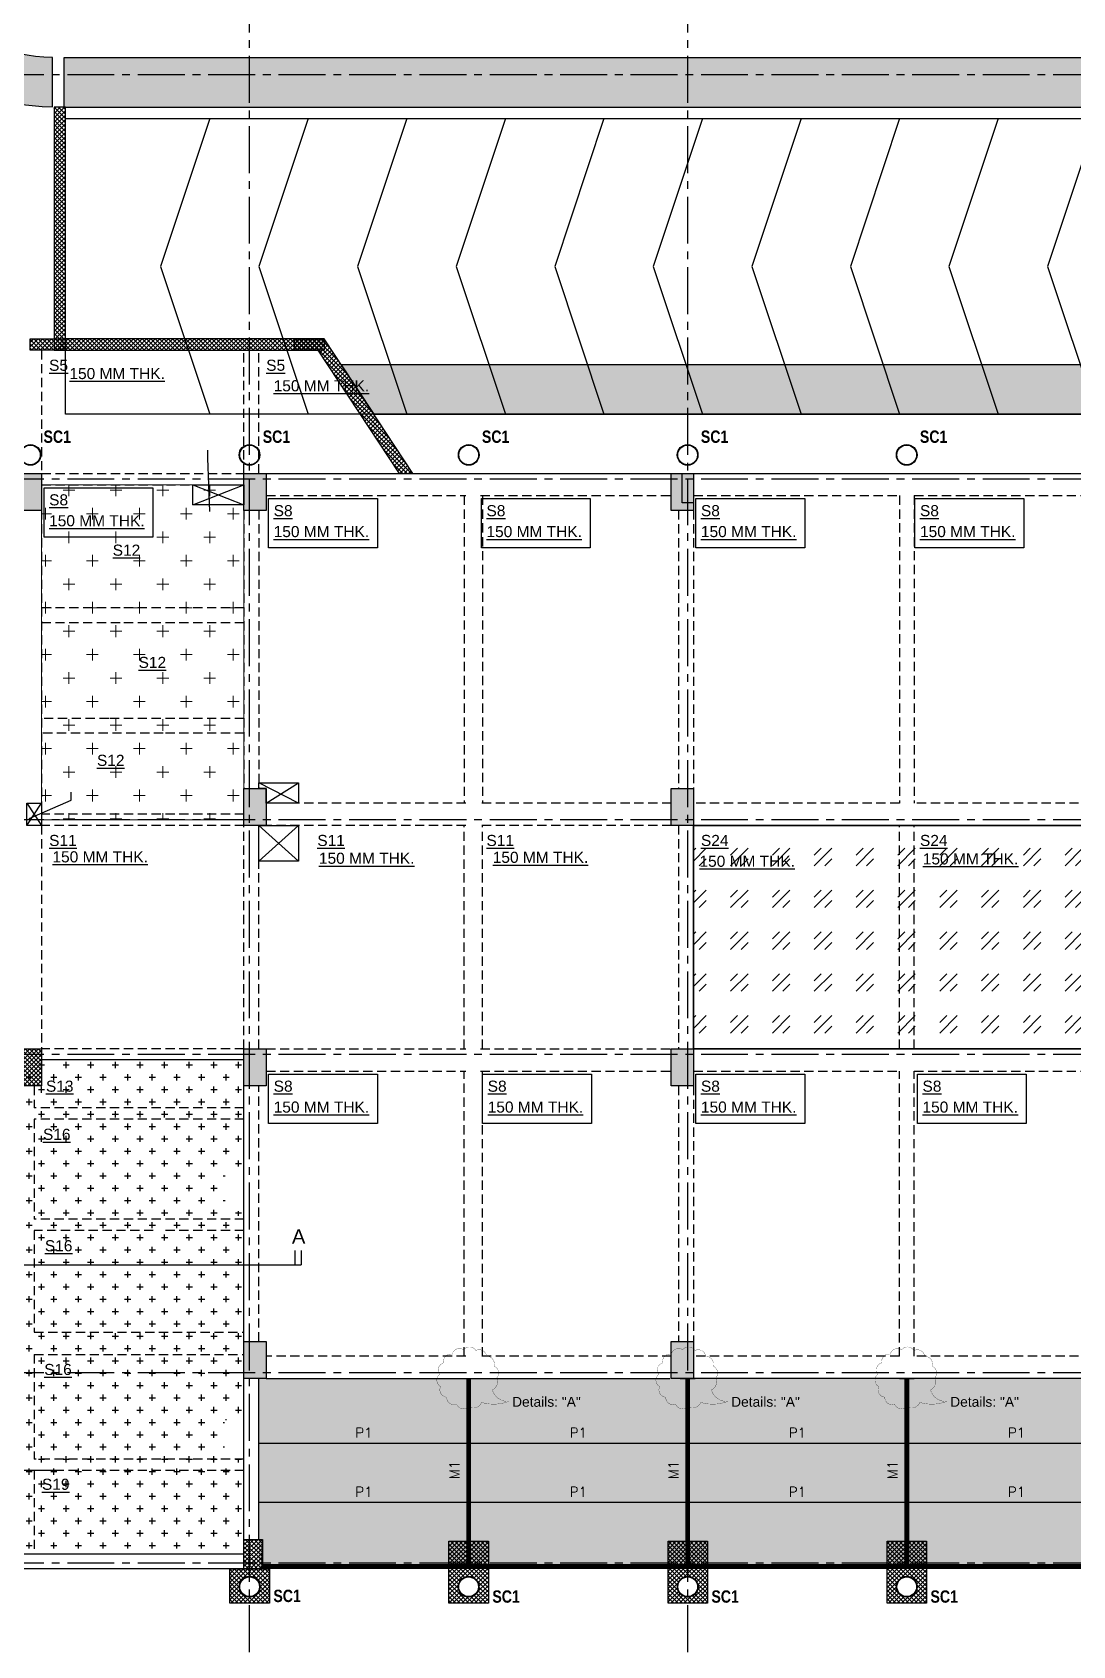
# Model space of a CAD drawing. Header units: millimetres. Extents: x 149548 to 2069915, y -1587483 to -1219800.
# Drawn here: x 1952506 to 1973619, y -1524793 to -1492061 of the extents above; entities that cross this region are included whole.
import ezdxf

# ---------------------------------------------------------------- set-up
doc = ezdxf.new("R2010")
doc.units = ezdxf.units.MM
doc.header["$MEASUREMENT"] = 0
for name, pattern in [('ACAD_ISO02W100', [15, 12, -3]), ('CENTER2', [28.575000000000003, 19.05, -3.175, 3.175, -3.175]), ('CONTINOUS', [0]), ('HIDDEN', [0.375, 0.25, -0.125])]:
    doc.linetypes.add(name, pattern=pattern)
for name, color, linetype in [('BEAM-230X450', 31, 'Continuous'), ('BEAM-230X600', 150, 'Continuous'), ('BEAM-300X1075', 211, 'Continuous'), ('BEAM-300X450', 6, 'Continuous'), ('BEAM-300X600', 4, 'Continuous'), ('BEAM-450X600', 22, 'Continuous'), ('BEAM-450X750', 134, 'Continuous'), ('COL.NO.', 6, 'Continuous'), ('Columns', 90, 'Continuous'), ('Gabion Wall', 7, 'Continuous'), ('Hatch', 8, 'Continuous'), ('RAMP', 7, 'Continuous'), ('S-STRU. CUTOUT', 3, 'Continuous'), ('SHED', 7, 'Continuous'), ('SLAB NO.', 4, 'Continuous'), ('Steel Col', 2, 'Continuous'), ('STR.COLUMN', 1, 'Continuous'), ('Text', 7, 'Continuous')]:
    doc.layers.add(name, color=color, linetype=linetype)
for name, color, linetype, lineweight in [('BRICK WALL_MOFA', 8, 'Continuous', 30), ('CENTER_LINE', 8, 'CENTER2', 25), ('DIMENSION_MOFA', 62, 'HIDDEN', 15), ('GRID', 252, 'ACAD_ISO02W100', 9), ('Marking', 3, 'Continuous', 5), ('PL-300MM SUNK', 171, 'Continuous', 18), ('PLATE', 63, 'Continuous', 13)]:
    doc.layers.add(name, color=color, linetype=linetype, lineweight=lineweight)
doc.styles.add('AR', font='', dxfattribs={"width": 0.8})
doc.styles.add('arial', font='arial.ttf')
doc.styles.add('DEEPAK', font='arial.ttf')
doc.styles.add('G3-TEXT', font='ARIALNB.TTF', dxfattribs={"height": 3})
doc.styles.add('ROMANS', font='romans.shx')
doc.styles.add('style1', font='arial.ttf')
doc.styles.get('AR').set_extended_font_data('Arial Unicode MS')
doc.dimstyles.new('100', dxfattribs={"dimtxt": 180, "dimasz": 80, "dimexe": 0.18, "dimexo": 0.0625, "dimgap": 1, "dimtad": 1, "dimdec": 0, "dimzin": 0, "dimdsep": 46, "dimtxsty": 'AR', "dimblk": 'DOT', "dimcen": 0.09, "dimse1": 1, "dimse2": 1, "dimclrd": 50, "dimclrt": 256, "dimadec": 0, "dimazin": 0, "dimtfac": 1, "dimtdec": 0, "dimtix": 1, "dimtofl": 0, "dimtmove": 2, "dimatfit": 0, "dimfxl": 1, "dimtolj": 1, "dimtzin": 0, "dimlwd": -1, "dimarcsym": 0})
pattern_1 = [(45, (-1689900.164213894, 1171002.453607241), (-44.19417382415923, 44.19417382415923), []), (135, (-1689900.164213894, 1171002.453607241), (-44.19417382415922, -44.19417382415921), [])]
pattern_2 = [(45, (0, 0), (-44.19417382415922, 44.19417382415922), []), (135, (0, 0), (-44.19417382415922, -44.19417382415921), [])]

# ---------------------------------------------------------------- blocks, each defined once
blk = doc.blocks.new('FIRST FLOOR COLUMNS')
at = {"layer": 'CENTER_LINE', "ltscale": 50}
for p, q in [((29334.99999999907, -29628.41959255561), (29334.99999999907, 16037.95197814051)), ((38225, -29628.41959255561), (38225, 16037.95197814051)), ((68022.25780571625, 8084.999999998137), (-4699.232308062725, 8084.999999998137)), ((68022.25780571625, -115), (-4699.232308062259, -115)), ((68022.25780571625, -7025), (-4699.232308062259, -7025)), ((68022.25780571764, -11790), (-4699.232308060862, -11790)), ((68022.25780571625, -18245.0000000596), (-4699.232308062259, -18245.0000000596)), ((25354.42047252506, -20230), (-4699.232308062259, -20230)), ((68022.25780571625, -22110), (-4699.232308062259, -22110))]:
    blk.add_line(p, q, dxfattribs=at)
blk = doc.blocks.new('RAMP')
at = {"layer": 'RAMP', "color": 8}
blk.add_lwpolyline([(1949009.230167201, -1591898.539463899), (1991379.230166772, -1591898.539463899), (1991379.230166772, -1597898.215092745), (1949009.230167201, -1597898.215092745)], close=True, dxfattribs=at)
for points in [[(1951939.036826315, -1591897.931276095), (1950938.921537201, -1594897.853721757), (1951938.752191538, -1597897.769092678)], [(1953939.036825903, -1591897.971821949), (1952938.92153679, -1594897.894267612), (1953938.752191126, -1597897.809638533)], [(1955939.036825491, -1591898.012367804), (1954938.921536378, -1594897.934813467), (1955938.752190715, -1597897.850184388)], [(1957939.03682508, -1591898.052913657), (1956938.921535966, -1594897.97535932), (1957938.752190303, -1597897.890730241)], [(1959939.03682467, -1591898.093459511), (1958938.921535557, -1594898.015905173), (1959938.752189893, -1597897.931276094)], [(1961939.036824258, -1591898.134005364), (1960938.921535145, -1594898.056451027), (1961938.752189482, -1597897.971821948)], [(1963939.036823847, -1591898.174551217), (1962938.921534733, -1594898.09699688), (1963938.75218907, -1597898.012367801)], [(1965939.036823437, -1591898.215097071), (1964938.921534324, -1594898.137542734), (1965938.75218866, -1597898.052913655)], [(1967939.036823025, -1591898.255642925), (1966938.921533912, -1594898.178088588), (1967938.752188249, -1597898.093459509)], [(1969939.036822614, -1591898.296188779), (1968938.9215335, -1594898.218634441), (1969938.752187837, -1597898.134005362)], [(1971939.036822204, -1591898.336734632), (1970938.921533091, -1594898.259180294), (1971938.752187427, -1597898.174551215)], [(1973939.036821792, -1591898.377280486), (1972938.921532679, -1594898.299726149), (1973938.752187015, -1597898.21509707)], [(1975939.03682138, -1591898.417826339), (1974938.921532267, -1594898.340272002), (1975938.752186604, -1597898.255642923)], [(1977939.036820971, -1591898.458372193), (1976938.921531857, -1594898.380817856), (1977938.752186194, -1597898.296188777)], [(1979939.036820559, -1591898.498918047), (1978938.921531446, -1594898.421363709), (1979938.752185782, -1597898.33673463)], [(1981939.158474877, -1591898.174551217), (1980939.043185764, -1594898.09699688), (1981938.8738401, -1597898.012367801)], [(1983939.158474467, -1591898.215097071), (1982939.043185354, -1594898.137542734), (1983938.87383969, -1597898.052913655)], [(1985939.036819324, -1591898.620555609), (1984938.921530211, -1594898.543001272), (1985938.752184547, -1597898.458372193)], [(1987939.036818912, -1591898.661101463), (1986938.921529799, -1594898.583547126), (1987938.752184136, -1597898.498918046)], [(1989939.036818503, -1591898.701647316), (1988938.921529389, -1594898.624092978), (1989938.752183726, -1597898.539463899)]]:
    blk.add_lwpolyline(points, dxfattribs=at)
blk = doc.blocks.new('zw$7C89')
at = {"layer": 'Gabion Wall'}
h = blk.add_hatch(dxfattribs=at)
h.set_pattern_fill('ANSI36', color=256, scale=1000)
h.set_pattern_definition([(45, (-1922817.541582066, 1391663.806724625), (66.29126073623883, 243.0679560328757), [312.5000000000002, -62.50000000000006, 0, -62.50000000000006])])
edge = h.paths.add_edge_path()
edge.add_line((25249.99999999977, 349.7222180878744), (25249.99999999977, 349.7222180881072))
edge.add_arc((25471.55985363177, 5545.000000003492), 5200.000000000409, 207.9869821654836, 267.5580214216909, ccw=False)
edge.add_arc((14594.9999999993, -235.0000000006985), 7116.978292165735, 27.98698218263019, 89.99999999999707)
edge.add_line((14594.99999999977, 6881.978292165091), (2134.29448936251, 6881.462687988998))
edge.add_arc((2290.579929145519, -496.5171069183853), 7379.634882075752, 91.21349710835207, 136.4530565366072)
edge.add_arc((2177.855178702157, -234.612213262124), 7118.37564225969, 137.3559478840284, 234.8486355733484)
edge.add_line((-1920.46755382535, -6054.837515118066), (-1920.46755382535, -6284.999999998836))
edge.add_line((-1920.46755382535, -6284.999999998836), (-414.576280458132, -6284.999999998836))
edge.add_line((-414.5762804581318, -6284.999999998836), (-414.5762804581318, -5776.285405348288))
edge.add_arc((2175.747773891315, -234.8375151201617), 6116.978292151781, 137.2921275342018, 244.94648078118792, ccw=False)
edge.add_arc((2290.361020778771, -496.6030255814549), 6379.773404745865, 91.02937960220282, 136.2627479321136, ccw=False)
edge.add_line((2175.747773909243, 5882.14077704493), (14594.9999999993, 5881.978292165091))
edge.add_arc((14594.9999999993, -235.0000000006985), 6116.978292165786, 27.986982175391176, 90, ccw=False)
edge.add_arc((25471.55985362688, 5544.999999996042), 6199.999999992797, 207.9869821753515, 267.9520729151496)
edge.add_line((25249.99999999977, -651.0399636558723), (25249.99999999977, 349.7222180878744))
h = blk.add_hatch(dxfattribs=at)
h.set_pattern_fill('ANSI36', color=256, scale=1000)
h.set_pattern_definition([(45, (-1922817.541582065, 1392893.806724626), (66.29126073623884, 243.0679560328758), [312.5000000000002, -62.50000000000006, 0, -62.50000000000006])])
h.paths.add_polyline_path([(67881.91038253531, 345.000000001397), (25480.0000000007, 345.000000002794), (25480.0000000007, -654.9999999967404), (67881.91038253531, -654.9999999983702)])
blk.add_lwpolyline([(25249.99999999977, 349.7222180878744), (25249.99999999977, 349.7222180881072, -0.2659441197293039), (20879.67782684742, 3104.791104826611, 0.2773857144653457), (14594.99999999977, 6881.978292165091), (2134.29448936251, 6881.462687988998, 0.1999992264416598), (-3058.254309496377, 4587.672433242435, 0.4530556497696951), (-1920.46755382535, -6054.837515118066), (-1920.46755382535, -6284.999999998836), (-414.5762804581318, -6284.999999998836), (-414.5762804581318, -5776.285405348288, -0.507627193355193), (-2319.138832165161, 3914.068102672463, -0.1999711322886869), (2175.747773909243, 5882.14077704493), (14594.9999999993, 5881.978292165091, -0.2773857144993754), (19996.62359143049, 2635.520162499743, 0.2677859425988435), (25249.99999999977, -651.0399636558723)], format="xyb", close=True, dxfattribs=at)
blk.add_lwpolyline([(67881.91038253531, 345.0000000016298), (25480.0000000007, 345.000000002794), (25480.0000000007, -654.999999997206), (67881.91038253531, -654.999999997206)], close=True, dxfattribs=at)
blk = doc.blocks.new('_Dot')
at = {"linetype": 'ByBlock', "lineweight": -2}
blk.add_line((-0.5, 0), (-1, 0), dxfattribs=at)
at = {"linetype": 'ByBlock', "const_width": 0.5}
blk.add_lwpolyline([(-0.25, 0, 1), (0.25, 0, 1)], format="xyb", close=True, dxfattribs=at)
blk = doc.blocks.new('ARCH COL')
at = {"layer": 'STR.COLUMN'}
h = blk.add_hatch(dxfattribs=at)
h.set_pattern_fill('ANSI37', color=8, scale=500)
h.set_pattern_definition([(45, (-1685803.772643906, 1176790.472465241), (-44.19417382415923, 44.19417382415923), []), (135, (-1685803.772643906, 1176790.472465241), (-44.19417382415922, -44.19417382415921), [])])
h.paths.add_polyline_path([(265446.2235220182, 2.328306436538696e-10), (263646.2235220184, 2730), (258397.3773681719, 2730), (258397.3773681719, 7430), (258167.3773681722, 7430), (258167.3773681722, 2500), (263522.3773681719, 2500), (265170.729016524, 0)])
at = {"layer": 'STR.COLUMN', "transparency": 33554687}
h = blk.add_hatch(dxfattribs=at)
h.set_pattern_fill('ANSI37', color=8, scale=500)
h.set_pattern_definition(pattern_1)
h.paths.add_polyline_path([(258397.3773681719, 2730), (257686.2354234746, 2730), (257686.2354234746, 2500), (258397.3773681719, 2500)])
h = blk.add_hatch(dxfattribs=at)
h.set_pattern_fill('ANSI37', color=8, scale=500)
h.set_pattern_definition(pattern_1)
h.paths.add_polyline_path([(263646.2235220184, 2730), (263046.2235220184, 2730), (263046.2235220184, 2500), (263646.2235220184, 2500)])
h = blk.add_hatch(color=256, dxfattribs=at)
h.dxf.hatch_style = 1
h.paths.add_polyline_path([(257466.2354234746, -750.0000000002328), (257915.5776650994, -749.3517195954919), (257915.5776650994, 0.6482804045081139), (257466.2354234746, 0)])
h = blk.add_hatch(color=256, dxfattribs=at)
h.dxf.hatch_style = 1
h.paths.add_polyline_path([(262022.3773681717, 0), (262472.3773681717, -2.328306436538696e-10), (262472.3773681717, -750.0000000002328), (262022.3773681717, -750.0000000002328)])
h = blk.add_hatch(color=256, dxfattribs=at)
h.dxf.hatch_style = 1
h.paths.add_polyline_path([(270692.3773681722, 0), (271142.3773681722, 0), (271142.3773681722, -750.0000000002328), (270692.3773681722, -750)])
h = blk.add_hatch(color=256, dxfattribs=at)
h.dxf.hatch_style = 1
h.paths.add_polyline_path([(270912.3773681722, 0), (270912.3773681722, -600), (271142.3773681722, -600), (271142.3773681722, 0)])
h = blk.add_hatch(color=256, dxfattribs=at)
h.dxf.hatch_style = 1
h.paths.add_polyline_path([(262022.3773681722, -7140), (262022.3773681722, -6390), (262472.3773681722, -6390), (262472.3773681722, -7140)])
h = blk.add_hatch(color=256, dxfattribs=at)
h.dxf.hatch_style = 1
h.paths.add_polyline_path([(270692.3773681722, -7140.000000000233), (270692.3773681722, -6390.000000000233), (271142.3773681722, -6390.000000000233), (271142.3773681722, -7140.000000000233)])
h = blk.add_hatch(dxfattribs=at)
h.set_pattern_fill('ANSI37', color=8, scale=500)
h.set_pattern_definition(pattern_1)
h.paths.add_polyline_path([(257466.2281060081, -12425), (257916.2281060081, -12425), (257916.2281060081, -11675), (257466.2281060081, -11675)])
h = blk.add_hatch(color=256, dxfattribs=at)
h.dxf.hatch_style = 1
h.paths.add_polyline_path([(262022.3773681722, -12425), (262472.3773681722, -12425), (262472.3773681722, -11675), (262022.3773681722, -11675)])
h = blk.add_hatch(color=256, dxfattribs=at)
h.dxf.hatch_style = 1
h.paths.add_polyline_path([(270692.3773681722, -12425), (271142.3773681722, -12425), (271142.3773681722, -11675), (270692.3773681722, -11675)])
h = blk.add_hatch(color=256, dxfattribs=at)
h.dxf.hatch_style = 1
h.paths.add_polyline_path([(262022.3773681722, -18360.000000061), (262472.3773681722, -18360.000000061), (262472.3773681722, -17610.000000061), (262022.3773681722, -17610.000000061)])
h = blk.add_hatch(color=256, dxfattribs=at)
h.dxf.hatch_style = 1
h.paths.add_polyline_path([(270692.3773681722, -18360.000000061), (271142.3773681722, -18360.000000061), (271142.3773681722, -17610.000000061), (270692.3773681722, -17610.000000061)])
h = blk.add_hatch(dxfattribs=at)
h.set_pattern_fill('ANSI37', color=8, scale=500)
h.set_pattern_definition(pattern_1)
h.paths.add_polyline_path([(262022.3773681708, -21625), (262397.3773681708, -21625), (262397.3773681708, -22225), (262022.3773681708, -22225)])
at = {"layer": 'STR.COLUMN', "color": 5}
for points in [[(265446.2235220182, 2.328306436538696e-10), (263646.2235220184, 2730), (258397.3773681719, 2730), (258397.3773681719, 7430), (258167.3773681722, 7430), (258167.3773681722, 2500), (263522.3773681719, 2500), (265170.729016524, 0)], [(258397.3773681719, 2730), (258397.3773681719, 2500), (257686.2354234746, 2500), (257686.2354234746, 2730)], [(263646.2235220184, 2730), (263646.2235220184, 2500), (263046.2235220184, 2500), (263046.2235220184, 2730)], [(270912.3773681722, 0), (271142.3773681722, 0), (271142.3773681722, -600), (270912.3773681722, -600)]]:
    blk.add_lwpolyline(points, close=True, dxfattribs=at)
for points in [[(257466.2354234746, 0), (257916.2354234746, -2.328306436538696e-10), (257916.2354234746, -750.0000000002328), (257466.2354234746, -750.0000000002328), (257466.2354234746, 0)], [(262022.3773681717, 0), (262472.3773681717, -2.328306436538696e-10), (262472.3773681717, -750.0000000002328), (262022.3773681717, -750.0000000002328), (262022.3773681717, 0)], [(270692.3773681722, 0), (271142.3773681722, 0), (271142.3773681722, -750.0000000002328), (270692.3773681722, -750), (270692.3773681722, 0)], [(262022.3773681722, -6390), (262472.3773681722, -6390), (262472.3773681722, -7140), (262022.3773681722, -7140), (262022.3773681722, -6390)], [(270692.3773681722, -6390.000000000233), (271142.3773681722, -6390.000000000233), (271142.3773681722, -7140.000000000233), (270692.3773681722, -7140.000000000233), (270692.3773681722, -6390.000000000233)], [(257616.2948618773, -7139.999999999767), (257616.2948618773, -6689.999999999767), (257916.2354234748, -6689.999999999767), (257916.2354234748, -7139.999999999767), (257616.2948618773, -7139.999999999767)], [(257616.2948618773, -7139.999999999767), (257916.2354234746, -6689.999999999767)], [(257616.2948618773, -6689.999999999767), (257916.2354234748, -7139.999999999767)], [(257466.2281060081, -11675), (257916.2281060081, -11675), (257916.2281060081, -12425), (257466.2281060081, -12425), (257466.2281060081, -11675)], [(262022.3773681722, -11675), (262472.3773681722, -11675), (262472.3773681722, -12425), (262022.3773681722, -12425), (262022.3773681722, -11675)], [(270692.3773681722, -11675), (271142.3773681722, -11675), (271142.3773681722, -12425), (270692.3773681722, -12425), (270692.3773681722, -11675)], [(262022.3773681722, -17610.000000061), (262472.3773681722, -17610.000000061), (262472.3773681722, -18360.000000061), (262022.3773681722, -18360.000000061), (262022.3773681722, -17610.000000061)], [(270692.3773681722, -17610.000000061), (271142.3773681722, -17610.000000061), (271142.3773681722, -18360.000000061), (270692.3773681722, -18360.000000061), (270692.3773681722, -17610.000000061)], [(262022.3773681708, -21625), (262397.3773681708, -21625), (262397.3773681708, -22225), (262022.3773681708, -22225), (262022.3773681708, -21625)]]:
    blk.add_lwpolyline(points, dxfattribs=at)
blk = doc.blocks.new('300X450X10mm THK. Plate')
at = {"layer": 'PLATE', "ltscale": 1000}
h = blk.add_hatch(color=8, dxfattribs=at)
h.dxf.hatch_style = 1
h.paths.add_polyline_path([(1986507.866511262, -1525737.698848172), (1986807.866511262, -1525737.698848172), (1986807.866511262, -1525727.698848172), (1986507.866511262, -1525727.698848172)])
blk.add_lwpolyline([(1986507.866511262, -1525737.698848172), (1986807.866511262, -1525737.698848172), (1986807.866511262, -1525727.698848172), (1986507.866511262, -1525727.698848172)], close=True, dxfattribs=at)
blk = doc.blocks.new('Steel Col')
at = {"layer": 'Steel Col', "color": 2}
for radius in [210, 200]:
    blk.add_circle((1997102.074790691, -1500610.347027284), radius, dxfattribs=at)

msp = doc.modelspace()

# ---------------------------------------------------------------- hatches: boundary and pattern name
at = {"layer": 'Gabion Wall', "transparency": 33554559}
h = msp.add_hatch(dxfattribs=at)
h.set_pattern_fill('ANSI36', color=8, scale=1000)
h.set_pattern_definition([(45, (4879.533208573237, -101261.5403026629), (66.29126073623883, 243.0679560328757), [312.5, -62.5, 0, -62.5])])
h.paths.add_polyline_path([(1995317.074790675, -1498810.330276934), (1958775.360449748, -1498810.330276934), (1959434.712153276, -1499810.347027286), (1995317.074790675, -1499810.330276934)])
at = {"layer": 'Hatch'}
h = msp.add_hatch(dxfattribs=at)
h.set_pattern_fill('GOST_GLASS', color=256, scale=50)
h.set_pattern_definition([(45, (4879.533208573237, -101261.5403026629), (848.5281374238572, 0), [500, -700]), (45, (5091.665208573237, -101261.5403026629), (848.5281374238572, 0), [200, -1000]), (45, (4879.533208573237, -101049.4083026629), (848.5281374238572, 0), [200, -1000])])
h.paths.add_polyline_path([(1983140.757447241, -1511167.847049203), (1983140.757447241, -1512127.170377315), (1983472.074790636, -1512127.170377315), (1983472.074790636, -1511167.847049203)])
h.paths.add_polyline_path([(1983472.074790639, -1508875.347027286), (1983472.074790639, -1508150.347027286), (1982742.074790639, -1508150.347027286), (1982742.074790639, -1508875.347027286)])
h.paths.add_polyline_path([(1988272.074790639, -1503470.366925873), (1988272.074790639, -1507920.347027286), (1983472.076937736, -1507923.557335395), (1983472.074790641, -1518920.347022664), (1974889.578889197, -1518920.347022664), (1974889.578889197, -1512685.34702819), (1965922.074790639, -1512685.347027286), (1965922.074790639, -1508150.34702819), (1974889.578889197, -1508150.347027286), (1974889.578889197, -1501460.347027286), (1983472.074790639, -1501460.347027286), (1983472.066458107, -1503470.347027255)])
h = msp.add_hatch(dxfattribs=at)
h.set_pattern_fill('CROSS', color=256, scale=1000)
h.set_pattern_definition([(0, (4879.533208573237, -101261.5403026629), (250, 250), [125, -375]), (90, (4942.033208573237, -101324.0403026629), (-250, 250), [125, -375])])
h.paths.add_polyline_path([(1956420.116341664, -1515113.466321485), (1956420.116341664, -1515976.116615559), (1956774.351059177, -1515976.116615559), (1956774.351059177, -1515113.466321485)], flags=16)
edge = h.paths.add_edge_path()
edge.add_line((1956802.074790639, -1521005.319372249), (1956405.938701987, -1521005.319372249))
edge.add_line((1956405.938701987, -1521005.319372249), (1956405.938701987, -1520213.758537831))
edge.add_line((1956405.938701987, -1520213.758537831), (1956802.074790639, -1520213.758537831))
edge.add_line((1956802.074790638, -1520018.544865128), (1956802.074790639, -1512905.347027286))
edge.add_line((1956802.074790639, -1512905.347027286), (1948142.074790639, -1512905.347027286))
edge.add_line((1948142.074790639, -1512905.347027286), (1948142.074790639, -1513840.435993622))
edge.add_line((1948142.074790639, -1513840.435993622), (1949872.073966298, -1513840.435866881))
edge.add_line((1949872.073966298, -1513840.435866881), (1949872.076902834, -1520985.346898383))
edge.add_line((1949872.076902834, -1520985.346898383), (1948142.075149169, -1520985.347137177))
edge.add_line((1948142.075149169, -1520985.347137177), (1948142.074790639, -1522935.347027221))
edge.add_line((1948142.074790639, -1522935.347027221), (1956802.074790638, -1522935.347027221))
edge.add_line((1956802.074790638, -1522935.347027221), (1956802.074790639, -1521005.319372249))
at = {"layer": 'Hatch', "transparency": 33554495}
h = msp.add_hatch(dxfattribs=at)
h.set_pattern_fill('DELTA', color=256, scale=100)
h.set_pattern_definition([(30, (0, 0), (1.353316569918661e-07, 599.9999997655988), [200, -400]), (30, (-173.205081, 300), (1.353316569918661e-07, 599.9999997655988), [200, -400]), (90, (0, 400), (-519.615242, 300.0000000000001), [200, -400]), (90, (346.410162, 400), (-519.615242, 300.0000000000001), [200, -400]), (150, (0, 0), (-519.6152421353315, -299.9999997655988), [200, -400]), (150, (-173.205081, 300), (-519.6152421353315, -299.9999997655988), [200, -400])])
h.paths.add_polyline_path([(1957102.074790639, -1519370.347027347), (1988352.074695909, -1519370.357117232), (1988352.074695909, -1523235.357116597), (1957102.074790639, -1523235.347026711)])
at = {"layer": 'Hatch', "ltscale": 2, "transparency": 33554559}
h = msp.add_hatch(dxfattribs=at)
h.set_pattern_fill('ANSI37', color=252, scale=500, style=0)
h.set_pattern_definition(pattern_2)
edge = h.paths.add_edge_path(flags=16)
edge.add_arc((1961360.662198376, -1523597.235765693), 210, 0, 360, ccw=False)
h.paths.add_polyline_path([(1960960.66030572, -1522672.847027288), (1961760.66030572, -1522672.847027288), (1961760.660206771, -1523932.847027288), (1960960.660206771, -1523932.847027288)])
h = msp.add_hatch(dxfattribs=at)
h.set_pattern_fill('ANSI37', color=252, scale=500, style=0)
h.set_pattern_definition(pattern_2)
edge = h.paths.add_edge_path()
edge.add_arc((1965805.844703276, -1523597.235765693), 210, 0, 360, ccw=False)
h.paths.add_polyline_path([(1965407.077827601, -1522672.847027288), (1966207.077827601, -1522672.847027288), (1966207.077827601, -1523932.847027288), (1965407.077827601, -1523932.847027288)])
h = msp.add_hatch(dxfattribs=at)
h.set_pattern_fill('ANSI37', color=252, scale=500, style=0)
h.set_pattern_definition(pattern_2)
edge = h.paths.add_edge_path()
edge.add_arc((1970251.027208176, -1523597.235765693), 210, 0, 360, ccw=False)
h.paths.add_polyline_path([(1969851.02521657, -1522672.847027288), (1970651.02521657, -1522672.847027288), (1970651.02521657, -1523932.847027288), (1969851.02521657, -1523932.847027288)])
h = msp.add_hatch(dxfattribs=at)
h.set_pattern_fill('ANSI37', color=252, scale=500, style=0)
h.set_pattern_definition(pattern_2)
edge = h.paths.add_edge_path()
edge.add_arc((1956917.07782294, -1523597.235765693), 210, 0, 360, ccw=False)
h.paths.add_polyline_path([(1956517.0778276, -1523235.347027227), (1957317.0778276, -1523235.347027227), (1957317.0778276, -1523932.847027288), (1956517.0778276, -1523932.847027288)])
at = {"layer": 'PL-300MM SUNK'}
h = msp.add_hatch(dxfattribs=at)
h.set_pattern_fill('CROSS', color=256, scale=75)
h.set_pattern_definition([(0, (2011233.146507739, -1504211.427283522), (476.25, 476.25), [238.125, -714.375]), (90, (2011352.209007739, -1504330.489783522), (-476.25, 476.25), [238.125, -714.375])])
h.paths.add_polyline_path([(1956802.074790639, -1501240.347027286), (1952695.932845942, -1501240.347027285), (1952695.932845942, -1503922.799324055), (1952695.932823782, -1503922.799324055), (1952695.932868102, -1508035.347041241), (1956802.074747962, -1508035.346654244)])

# ---------------------------------------------------------------- linework, layer by layer
at = {"layer": 'BEAM-230X450', "linetype": 'HIDDEN', "ltscale": 750}
for p, q in [((1956802.074790639, -1513881.796135131), (1952545.992284345, -1513881.796135131)), ((1956802.074790639, -1514111.796135131), (1952545.992284345, -1514111.796135131)), ((1956802.074790639, -1516141.954124544), (1952545.992284345, -1516141.954124544)), ((1954962.074790639, -1516371.954124544), (1952545.992284345, -1516371.954124544)), ((1956802.074790639, -1516371.954124544), (1955192.074790639, -1516371.954124544)), ((1956802.074790639, -1521005.319372249), (1952545.992284345, -1521005.319372249)), ((1956802.074790638, -1521235.319372249), (1952545.992284345, -1521235.319372249))]:
    msp.add_line(p, q, dxfattribs=at)
at = {"layer": 'BEAM-230X600', "linetype": 'HIDDEN', "ltscale": 750}
for p, q in [((1952695.932845942, -1498510.347027286), (1952695.932845942, -1501010.347027286)), ((1952695.932845942, -1501010.347027286), (1956802.074790639, -1501010.347027286)), ((1952695.932845942, -1501240.347027286), (1956802.074790639, -1501240.347027286)), ((1956802.074790639, -1507920.347027286), (1952695.932845942, -1507920.347027286)), ((1956802.074790639, -1508150.347027286), (1952695.932845942, -1508150.347027286))]:
    msp.add_line(p, q, dxfattribs=at)
at = {"layer": 'BEAM-300X1075', "linetype": 'CONTINOUS', "ltscale": 750}
for p, q in [((1956802.074790639, -1518620.347027347), (1956802.074790639, -1513435.347027286)), ((1956802.074790638, -1522635.347027286), (1956802.074790639, -1519370.347027347)), ((1957102.074790638, -1522635.347027286), (1957102.074790639, -1519370.347027347)), ((1956802.074790638, -1522935.347027286), (1948142.074790639, -1522935.347027286)), ((1956802.074790638, -1523235.347027286), (1948142.074790639, -1523235.347027286))]:
    msp.add_line(p, q, dxfattribs=at)
at = {"layer": 'BEAM-300X1075', "linetype": 'HIDDEN', "ltscale": 750}
msp.add_line((1957102.074790639, -1518620.347027286), (1957102.074790639, -1513435.347027286), dxfattribs=at)
at = {"layer": 'BEAM-300X450', "linetype": 'HIDDEN', "ltscale": 750}
for p, q in [((1961266.749218539, -1501460.347027286), (1961266.749218539, -1507700.347027286)), ((1961641.749218539, -1501460.347027286), (1961641.749218539, -1507700.347027286)), ((1970102.074790639, -1501460.347027286), (1970102.074790639, -1507700.347027286)), ((1970402.074790639, -1501460.347027286), (1970402.074790639, -1507700.347027286)), ((1954286.780485903, -1503740.799324055), (1952695.932845942, -1503740.799324055)), ((1956802.074790639, -1503740.799324055), (1954286.780485903, -1503740.799324055)), ((1954286.780485903, -1504040.799324055), (1952695.932845942, -1504040.799324055)), ((1956802.074790639, -1504040.799324055), (1954286.780485903, -1504040.799324055)), ((1954056.780485903, -1505980.751620823), (1952695.932845942, -1505980.751620823)), ((1956802.074790639, -1505980.751620823), (1954056.780485903, -1505980.751620823)), ((1955163.594317764, -1506280.751620823), (1952695.932845942, -1506280.751620823)), ((1956802.074790639, -1506280.751620823), (1955163.594317764, -1506280.751620823)), ((1961266.749218539, -1512685.347027286), (1961266.749218539, -1508150.347027286)), ((1961641.749218539, -1512685.347027286), (1961641.749218539, -1508150.347027286)), ((1970102.074790639, -1512685.347027286), (1970102.074790639, -1508150.347027286)), ((1970402.074790639, -1512685.347027286), (1970402.074790639, -1508150.347027286)), ((1961266.749218539, -1518920.347022604), (1961266.749218539, -1513135.347027286)), ((1961641.749218539, -1518920.347022604), (1961641.749218539, -1513135.347027286)), ((1970102.074790639, -1518920.347022604), (1970102.074790639, -1513135.347027286)), ((1970402.074790639, -1518920.347022604), (1970402.074790639, -1513135.347027286))]:
    msp.add_line(p, q, dxfattribs=at)
at = {"layer": 'BEAM-300X600', "linetype": 'HIDDEN', "ltscale": 750}
for p, q in [((1956802.074790639, -1501010.347027286), (1956802.074790639, -1498510.347027286)), ((1957102.074790639, -1501010.347027286), (1957102.074790639, -1498510.347027286)), ((1956802.074790639, -1501760.347027286), (1956802.074790639, -1507400.347027286)), ((1957102.074790639, -1501760.347027286), (1957102.074790639, -1507400.347027286)), ((1965622.074790639, -1501760.347027286), (1965622.074790639, -1507400.347027286)), ((1965922.074790639, -1501760.347027286), (1965922.074790639, -1507400.347027286)), ((1956802.074790639, -1512685.347027286), (1956802.074790639, -1508150.347027286)), ((1957102.074790639, -1512685.347027286), (1957102.074790639, -1508150.347027286)), ((1965622.074790639, -1508150.347027286), (1965622.074790639, -1512685.347027286)), ((1952545.992284345, -1513435.347027286), (1952545.992284345, -1513881.796135131)), ((1965622.074790639, -1513435.347027286), (1965622.074790639, -1518620.347027286)), ((1965922.074790639, -1513435.347027286), (1965922.074790639, -1518620.347027286)), ((1952545.992284345, -1514111.796135131), (1952545.992284345, -1516141.954124544)), ((1952545.992284345, -1516371.954124544), (1952545.992284345, -1518432.409505223)), ((1952545.992284345, -1518882.409505223), (1952545.992284345, -1521005.319372249)), ((1952545.992284345, -1521235.319372249), (1952545.992284345, -1522935.347027286))]:
    msp.add_line(p, q, dxfattribs=at)
at = {"layer": 'BEAM-300X600', "linetype": 'Continuous', "ltscale": 750}
msp.add_line((1965922.074790639, -1508150.347027286), (1965922.074790639, -1512685.347027286), dxfattribs=at)
at = {"layer": 'BEAM-450X600', "linetype": 'CONTINOUS', "ltscale": 750}
for p, q in [((1957252.074790639, -1501010.347027286), (1965472.074790639, -1501010.347027286)), ((1965922.074790639, -1501010.347027286), (1974582.074790639, -1501010.347027286)), ((1956802.074790639, -1512905.347027286), (1952695.925528475, -1512905.347027286)), ((1957252.074790639, -1519370.347027286), (1965445.383869963, -1519370.347027286)), ((1974582.074790639, -1519370.347027286), (1965922.074790639, -1519370.347027286))]:
    msp.add_line(p, q, dxfattribs=at)
at = {"layer": 'BEAM-450X600', "linetype": 'HIDDEN', "ltscale": 750}
for p, q in [((1957252.074790639, -1501460.347027286), (1961304.749218539, -1501460.347027286)), ((1961604.749218539, -1501460.347027286), (1965472.074790639, -1501460.347027286)), ((1965922.074790639, -1501460.347027286), (1970102.074790639, -1501460.347027286)), ((1970402.074790639, -1501460.347027286), (1974582.074790639, -1501460.347027286)), ((1961304.749218539, -1507700.347027286), (1957252.074790639, -1507700.347027286)), ((1965472.074790639, -1507700.347027286), (1961604.749218539, -1507700.347027286)), ((1970102.074790639, -1507700.347027286), (1965922.074790639, -1507700.347027286)), ((1974582.074790639, -1507700.347027286), (1970402.074790639, -1507700.347027286)), ((1961304.749218539, -1508150.347027286), (1957252.074790639, -1508150.347027286)), ((1965472.074790639, -1508150.347027286), (1961604.749218539, -1508150.347027286)), ((1956802.074790639, -1512685.347027286), (1952695.925528475, -1512685.347027286)), ((1957252.074790639, -1512685.347027286), (1961304.749218539, -1512685.347027286)), ((1961604.749218539, -1512685.347027286), (1965472.074790639, -1512685.347027286)), ((1957252.074790639, -1513135.347027286), (1961304.749218539, -1513135.347027286)), ((1961604.749218539, -1513135.347027286), (1965472.074790639, -1513135.347027286)), ((1965922.074790639, -1513135.347027286), (1970102.074790639, -1513135.347027286)), ((1970402.074790639, -1513135.347027286), (1974582.074790639, -1513135.347027286)), ((1952545.992284345, -1518432.409505223), (1956802.074790639, -1518432.409505223)), ((1952545.992284345, -1518882.409505223), (1956802.074790639, -1518882.409505223)), ((1961304.749218539, -1518920.347022604), (1957252.074790639, -1518920.347022604)), ((1965472.074790639, -1518920.347022604), (1961604.749218539, -1518920.347022604)), ((1970102.074790639, -1518920.347022604), (1965922.074790639, -1518920.347022604)), ((1974582.074790639, -1518920.347022604), (1970402.074790639, -1518920.347022604))]:
    msp.add_line(p, q, dxfattribs=at)
at = {"layer": 'BEAM-450X600', "linetype": 'Continuous', "ltscale": 750}
for p, q in [((1974582.074790639, -1508150.347027286), (1965922.074790639, -1508150.347027286)), ((1965922.074790639, -1512685.347027286), (1974582.074790639, -1512685.347027286))]:
    msp.add_line(p, q, dxfattribs=at)
at = {"layer": 'BEAM-450X750', "linetype": 'HIDDEN', "ltscale": 750}
for p, q in [((1952695.932845942, -1501760.347027286), (1952695.932845942, -1507920.347027286)), ((1952695.932845942, -1508150.347027286), (1952695.932845942, -1512685.347027286))]:
    msp.add_line(p, q, dxfattribs=at)
at = {"layer": 'COL.NO.'}
for p, q in [((1957834.223762379, -1516774.862122315), (1957834.223762379, -1517063.871427348)), ((1957964.640386541, -1516774.862122315), (1957964.640386541, -1517063.871427348)), ((1946708.144840295, -1517063.871427348), (1957964.640386541, -1517063.871427348))]:
    msp.add_line(p, q, dxfattribs=at)
at = {"layer": 'Columns'}
for points in [[(1960960.66030572, -1522672.847027288), (1961760.66030572, -1522672.847027288), (1961760.660206771, -1523932.847027288), (1960960.660206771, -1523932.847027288)], [(1965407.077827601, -1522672.847027288), (1966207.077827601, -1522672.847027288), (1966207.077827601, -1523932.847027288), (1965407.077827601, -1523932.847027288)], [(1969851.02521657, -1522672.847027288), (1970651.02521657, -1522672.847027288), (1970651.02521657, -1523932.847027288), (1969851.02521657, -1523932.847027288)], [(1956517.0778276, -1523235.347027227), (1957317.0778276, -1523235.347027227), (1957317.0778276, -1523932.847027288), (1956517.0778276, -1523932.847027288)]]:
    msp.add_lwpolyline(points, close=True, dxfattribs=at)
at = {"layer": 'Gabion Wall'}
for points in [[(1953177.074790639, -1493810.347027286), (1995547.07479021, -1493810.347027286), (1995547.07479021, -1499810.347027286), (1959434.152372643, -1499809.498026658), (1958425.920944486, -1498280.347027286), (1953177.074790639, -1498280.347027286)], [(1995547.07479021, -1498810.330276934), (1958775.360449748, -1498810.330276934), (1959434.712153276, -1499810.347027286), (1995547.07479021, -1499810.330276934)]]:
    msp.add_lwpolyline(points, close=True, dxfattribs=at)
at = {"layer": 'Hatch'}
msp.add_lwpolyline([(1988272.074790639, -1503470.366925873), (1988272.074790639, -1507920.347027286), (1983472.076937736, -1507923.557335395), (1983472.074790641, -1518920.347022664), (1974882.07479064, -1518920.347022664), (1974882.07479064, -1512685.34702819), (1965922.074790639, -1512685.347027286), (1965922.074790639, -1508150.34702819), (1974882.074790639, -1508150.347027286), (1974882.074790639, -1501460.347027286), (1983472.074790639, -1501460.347027286), (1983472.066458107, -1503470.347027255)], close=True, dxfattribs=at)
at = {"layer": 'Marking', "const_width": 4.999999999999999}
for points in [[(1961927.285395365, -1519362.799782383, 0.5206), (1961874.313934745, -1519120.446186477, 0.5206), (1961725.06049735, -1518922.293082755, 0.5206), (1961506.745951797, -1518804.479669729, 0.5206), (1961259.186543966, -1518788.492778745, 0.5206), (1961027.532202952, -1518877.248101843, 0.5206), (1960854.032088917, -1519054.558427314, 0.5206), (1960770.329183703, -1519288.085866274, 0.5206), (1960791.689238138, -1519535.239642622, 0.5206), (1960914.216601673, -1519750.943806407, 0.5206), (1961115.564711824, -1519895.858193641, 0.5206), (1961359.011664235, -1519943.553292453, 0.4616747492543899), (1961625.107530403, -1519857.261745671, 0.1666305679052238), (1962179.31194288, -1519834.316264676, -0.3631291844273966), (1961841.853849342, -1519601.933119036, 0.4283201576139947), (1961927.285395365, -1519362.799782383, 0.5206)], [(1966372.467900265, -1519362.799782383, 0.5206), (1966319.496439644, -1519120.446186477, 0.5206), (1966170.243002249, -1518922.293082755, 0.5206), (1965951.928456696, -1518804.479669729, 0.5206), (1965704.369048866, -1518788.492778745, 0.5206), (1965472.714707852, -1518877.248101843, 0.5206), (1965299.214593817, -1519054.558427314, 0.5206), (1965215.511688602, -1519288.085866274, 0.5206), (1965236.871743038, -1519535.239642622, 0.5206), (1965359.399106573, -1519750.943806407, 0.5206), (1965560.747216723, -1519895.858193641, 0.5206), (1965804.194169134, -1519943.553292453, 0.4616747492543899), (1966070.290035303, -1519857.261745671, 0.1666305679052238), (1966624.49444778, -1519834.316264676, -0.3631291844273966), (1966287.036354242, -1519601.933119036, 0.4283201576139947), (1966372.467900265, -1519362.799782383, 0.5206)], [(1970817.650405164, -1519362.799782383, 0.5206), (1970764.678944544, -1519120.446186477, 0.5206), (1970615.425507149, -1518922.293082755, 0.5206), (1970397.110961596, -1518804.479669729, 0.5206), (1970149.551553766, -1518788.492778745, 0.5206), (1969917.897212752, -1518877.248101843, 0.5206), (1969744.397098717, -1519054.558427314, 0.5206), (1969660.694193502, -1519288.085866274, 0.5206), (1969682.054247937, -1519535.239642622, 0.5206), (1969804.581611473, -1519750.943806407, 0.5206), (1970005.929721623, -1519895.858193641, 0.5206), (1970249.376674034, -1519943.553292453, 0.4616747492543899), (1970515.472540203, -1519857.261745671, 0.1666305679052238), (1971069.67695268, -1519834.316264676, -0.3631291844273966), (1970732.218859142, -1519601.933119036, 0.4283201576139947), (1970817.650405164, -1519362.799782383, 0.5206)]]:
    msp.add_lwpolyline(points, format="xyb", close=True, dxfattribs=at)
at = {"layer": 'PL-300MM SUNK'}
msp.add_lwpolyline([(1956802.074790639, -1501240.347027286), (1952695.932845942, -1501240.347027285), (1952695.932845942, -1503922.799324055), (1952695.932823782, -1503922.799324055), (1952695.932868102, -1508035.347041241), (1956802.074747962, -1508035.346654244)], close=True, dxfattribs=at)
at = {"layer": 'S-STRU. CUTOUT', "ltscale": 750}
for p, q in [((1955764.003831277, -1501645.347037337), (1956802.074790639, -1501240.347042393)), ((1955764.003828733, -1501240.347042414), (1956802.074790639, -1501645.34703835))]:
    msp.add_line(p, q, dxfattribs=at)
at = {"layer": 'S-STRU. CUTOUT'}
for p, q in [((1957909.010801907, -1507700.347027286), (1957102.074790639, -1507290.461761339)), ((1957252.074790639, -1507700.347027286), (1957909.010801907, -1507290.461761339)), ((1957907.074790639, -1508875.347027286), (1957102.074790639, -1508150.347027286)), ((1957907.074790639, -1508150.347027286), (1957102.074790639, -1508875.347027286))]:
    msp.add_line(p, q, dxfattribs=at)
at = {"layer": 'S-STRU. CUTOUT', "ltscale": 750}
msp.add_lwpolyline([(1955764.003828733, -1501240.347042414), (1956802.074788041, -1501240.347042414), (1956802.074788041, -1501645.347037337), (1955764.003828733, -1501645.347037337)], close=True, dxfattribs=at)
at = {"layer": 'S-STRU. CUTOUT'}
for points in [[(1957102.074790639, -1507290.461761339), (1957909.010801907, -1507290.461761339), (1957909.010801907, -1507700.347027286), (1957252.074790639, -1507700.347027286), (1957252.074790639, -1507400.347027286), (1957102.074790639, -1507400.347027286)], [(1957907.074790639, -1508875.347027286), (1957102.074790639, -1508875.347027286), (1957102.074790639, -1508150.347027286), (1957907.074790639, -1508150.347027286)]]:
    msp.add_lwpolyline(points, close=True, dxfattribs=at)
at = {"layer": 'SHED', "color": 114, "const_width": 100}
for points in [[(1961360.662198376, -1519380.347027318), (1961360.662198376, -1523185.278805637)], [(1965805.844703276, -1519380.347027318), (1965805.844703276, -1523185.278805637)], [(1970251.027208176, -1519380.347027318), (1970251.027208176, -1523185.278805637)], [(1957177.07474246, -1523185.304125102), (2003551.146546549, -1523185.266461375)]]:
    msp.add_lwpolyline(points, dxfattribs=at)
at = {"layer": 'SHED', "color": 5, "const_width": 25}
for points in [[(1988352.074695909, -1520685.34701641), (1957102.074790638, -1520685.347016398)], [(1988352.074695909, -1521885.347016409), (1957102.074790638, -1521885.347016398)]]:
    msp.add_lwpolyline(points, dxfattribs=at)
at = {"layer": 'SLAB NO.', "color": 6}
for points in [[(1952744.538642748, -1501301.047914097), (1954953.138541206, -1501301.047914097), (1954953.138541206, -1502303.524837889), (1952744.538642748, -1502303.524837889)], [(1957300.680587446, -1501521.047914097), (1959509.280485903, -1501521.047914097), (1959509.280485903, -1502523.524837889), (1957300.680587446, -1502523.524837889)], [(1961618.355015346, -1501521.047914097), (1963826.954913803, -1501521.047914097), (1963826.954913803, -1502523.524837889), (1961618.355015346, -1502523.524837889)], [(1965970.680587446, -1501521.047914097), (1968179.280485903, -1501521.047914097), (1968179.280485903, -1502523.524837889), (1965970.680587446, -1502523.524837889)], [(1970415.680587446, -1501521.047914097), (1972624.280485903, -1501521.047914097), (1972624.280485903, -1502523.524837889), (1970415.680587446, -1502523.524837889)], [(1957300.680587446, -1513196.047914097), (1959509.280485903, -1513196.047914097), (1959509.280485903, -1514198.524837889), (1957300.680587446, -1514198.524837889)], [(1961643.519943034, -1513196.047914097), (1963852.119841492, -1513196.047914097), (1963852.119841492, -1514198.524837889), (1961643.519943034, -1514198.524837889)], [(1965970.680587446, -1513196.047914097), (1968179.280485903, -1513196.047914097), (1968179.280485903, -1514198.524837889), (1965970.680587446, -1514198.524837889)], [(1970466.010442822, -1513196.047914097), (1972674.61034128, -1513196.047914097), (1972674.61034128, -1514198.524837889), (1970466.010442822, -1514198.524837889)]]:
    msp.add_lwpolyline(points, close=True, dxfattribs=at)

# ---------------------------------------------------------------- block references
at = {"layer": 'BRICK WALL_MOFA', "color": 251}
for p in [(-25297.20431288634, 6357.351820854004), (-20852.02180798678, 6357.351820854004), (-16406.83930308698, 6357.351820854004)]:
    msp.add_blockref('300X450X10mm THK. Plate', p, dxfattribs=at)
at = {"layer": 'BRICK WALL_MOFA', "color": 251, "rotation": 270}
msp.add_blockref('300X450X10mm THK. Plate', (3482904.773729231, 463572.5194523749), dxfattribs=at)
at = {"layer": 'DIMENSION_MOFA'}
msp.add_blockref('zw$7C89', (1927665.164407674, -1492925.347027288), dxfattribs=at)
at = {"layer": 'GRID'}
msp.add_blockref('FIRST FLOOR COLUMNS', (1927582.074790639, -1501010.347027286), dxfattribs=at)
at = {"layer": 'RAMP'}
msp.add_blockref('RAMP', (4167.844623438548, 98088.19243661314), dxfattribs=at)
at = {"layer": 'Steel Col', "color": 251}
for p in [(-44632.50000093761, -25.00000000349246), (-40187.50000093761, -25.00000000349246), (-35739.97281816998, -25.0093438855838), (-31297.50000093761, -25.00000000139698), (-26852.50000093761, -25.00000000162981), (-40184.99696775153, -22986.88873840915), (-35741.41259231535, -22986.88873840915), (-31296.23008741578, -22986.88873840915), (-26851.04758251598, -22986.88873840915)]:
    msp.add_blockref('Steel Col', p, dxfattribs=at)
at = {"layer": 'STR.COLUMN'}
msp.add_blockref('ARCH COL', (1694779.697422467, -1501010.347027286), dxfattribs=at)

# ---------------------------------------------------------------- texts
at = {"color": 1, "style": 'G3-TEXT'}
for p in [(1952733.98365187, -1500390.275240104), (1957182.625595682, -1500390.275242701), (1961630.152778449, -1500390.284586583), (1966072.625595682, -1500390.275242699), (1970517.625595682, -1500390.275242699), (1957398.191075667, -1523906.821854969), (1961841.775446443, -1523919.960593405), (1966286.957951343, -1523919.960593405), (1970732.140456243, -1523919.960593405)]:
    msp.add_text('SC1', height=250, dxfattribs=at).set_placement(p)
at = {"layer": 'Marking', "style": 'arial'}
for p in [(1962242.505024653, -1519944.947173687, 0.0111082397217686), (1966687.687529553, -1519944.947173687, 0.0111082397217686), (1971132.870034453, -1519944.947173687, 0.0111082397217686)]:
    msp.add_text('Details: "A"', height=200, dxfattribs=at).set_placement(p)
at = {"layer": 'SHED', "color": 7, "style": 'ROMANS'}
for s, rotation, p in [('P1', 359.9999731095184, (1959059.951213942, -1520571.739264678, 1.004906717452237e-09)), ('P1', 359.9999731095184, (1963411.835174645, -1520571.739240546, 1.004906717452237e-09)), ('P1', 359.9999731095184, (1967857.017679545, -1520571.739232502, 1.004906717452237e-09)), ('P1', 359.9999731095184, (1972302.633718842, -1520571.739232502, 1.004906717452237e-09)), ('M1', 89.99997310951831, (1961171.943220404, -1521415.590817421, 1.004906717452237e-09)), ('M1', 89.99997310951831, (1965617.125725303, -1521415.590817421, 1.004906717452237e-09)), ('M1', 89.99997310951831, (1970062.308230203, -1521415.590817421, 1.004906717452237e-09)), ('P1', 359.9999731095184, (1959059.951213941, -1521771.739264678, 1.004906717452237e-09)), ('P1', 359.9999731095184, (1963411.835174645, -1521771.739240546, 1.004906717452237e-09)), ('P1', 359.9999731095184, (1967857.017679544, -1521771.739232502, 1.004906717452237e-09)), ('P1', 359.9999731095184, (1972302.633718841, -1521771.739232502, 1.004906717452237e-09))]:
    msp.add_text(s, height=200, rotation=rotation, dxfattribs=at).set_placement(p)
at = {"layer": 'SLAB NO.', "color": 6, "style": 'DEEPAK'}
for s, p in [('%%US5', (1952846.8536484, -1498928.943981963)), ('%%US5', (1957252.995593098, -1498928.943981962)), ('%%U150 MM THK.', (1953259.635894602, -1499096.740406513)), ('%%U150 MM THK.', (1957404.333449994, -1499345.35995959)), ('%%US8', (1952848.191505297, -1501658.943981962)), ('%%US8', (1957404.333449994, -1501878.943981963)), ('%%US8', (1961722.007877895, -1501878.943981962)), ('%%US8', (1966074.333449995, -1501878.943981963)), ('%%US8', (1970519.333449995, -1501878.943981962)), ('%%U150 MM THK.', (1952848.191505297, -1502082.810594935)), ('%%U150 MM THK.', (1957404.333449994, -1502302.810594936)), ('%%U150 MM THK.', (1961722.007877895, -1502302.810594935)), ('%%U150 MM THK.', (1966074.333449995, -1502302.810594936)), ('%%U150 MM THK.', (1970519.333449995, -1502302.810594935)), ('%%US12', (1954137.953320372, -1502680.068913463)), ('%%US12', (1954663.211255788, -1504956.887748436)), ('%%US12', (1953818.567092127, -1506943.917085143)), ('%%US11', (1952848.191505297, -1508568.943981962)), ('%%US11', (1958290.333611172, -1508568.943981962)), ('%%US11', (1961722.007877895, -1508568.943981962)), ('%%US24', (1966074.333449995, -1508568.943981962)), ('%%US24', (1970519.333449995, -1508568.943981962)), ('%%U150 MM THK.', (1952915.370752709, -1508901.227654949)), ('%%U150 MM THK.', (1958323.056629513, -1508930.03876319)), ('%%U150 MM THK.', (1961849.793662567, -1508911.168312857)), ('%%U150 MM THK.', (1966044.606590068, -1508990.564514117)), ('%%U150 MM THK.', (1970576.864307928, -1508942.924053497)), ('%%US13', (1952783.825629866, -1513553.947858306)), ('%%US8', (1957404.333449995, -1513553.943981963)), ('%%US8', (1961747.172805583, -1513553.943981963)), ('%%US8', (1966074.333449995, -1513553.943981963)), ('%%US8', (1970569.663305371, -1513553.943981963)), ('%%U150 MM THK.', (1957404.333449995, -1513977.810594936)), ('%%U150 MM THK.', (1961747.172805583, -1513977.810594936)), ('%%U150 MM THK.', (1966074.333449995, -1513977.810594936)), ('%%U150 MM THK.', (1970569.663305371, -1513977.810594936)), ('%%US16', (1952723.571215469, -1514530.39696615)), ('%%US16', (1952761.881584169, -1516790.554955564)), ('%%US16', (1952748.568967084, -1519301.010336243)), ('%%US19', (1952702.772972183, -1521630.069141103))]:
    msp.add_text(s, height=225, dxfattribs=at).set_placement(p)
at = {"layer": 'Text', "lineweight": 20, "style": 'style1'}
msp.add_text('A', height=293.3599330045892, dxfattribs=at).set_placement((1957774.690308695, -1516636.720868482))

# ---------------------------------------------------------------- leaders
at = {"color": 251}
for points in [[(1956106.912644524, -1501784.118747213), (1956070.211452589, -1500699.1257017), (1956070.211452589, -1500538.412492356)], [(1952441.212025568, -1508013.470678347), (1953296.909449635, -1507636.002754469), (1953296.909449635, -1507475.289545126)]]:
    msp.add_leader(points, dimstyle='100', override={"dimgap": 1, "dimtad": 0, "dimfxl": 2, "dimfxlon": 1}, dxfattribs=at)

doc.saveas('drawing.dxf')
